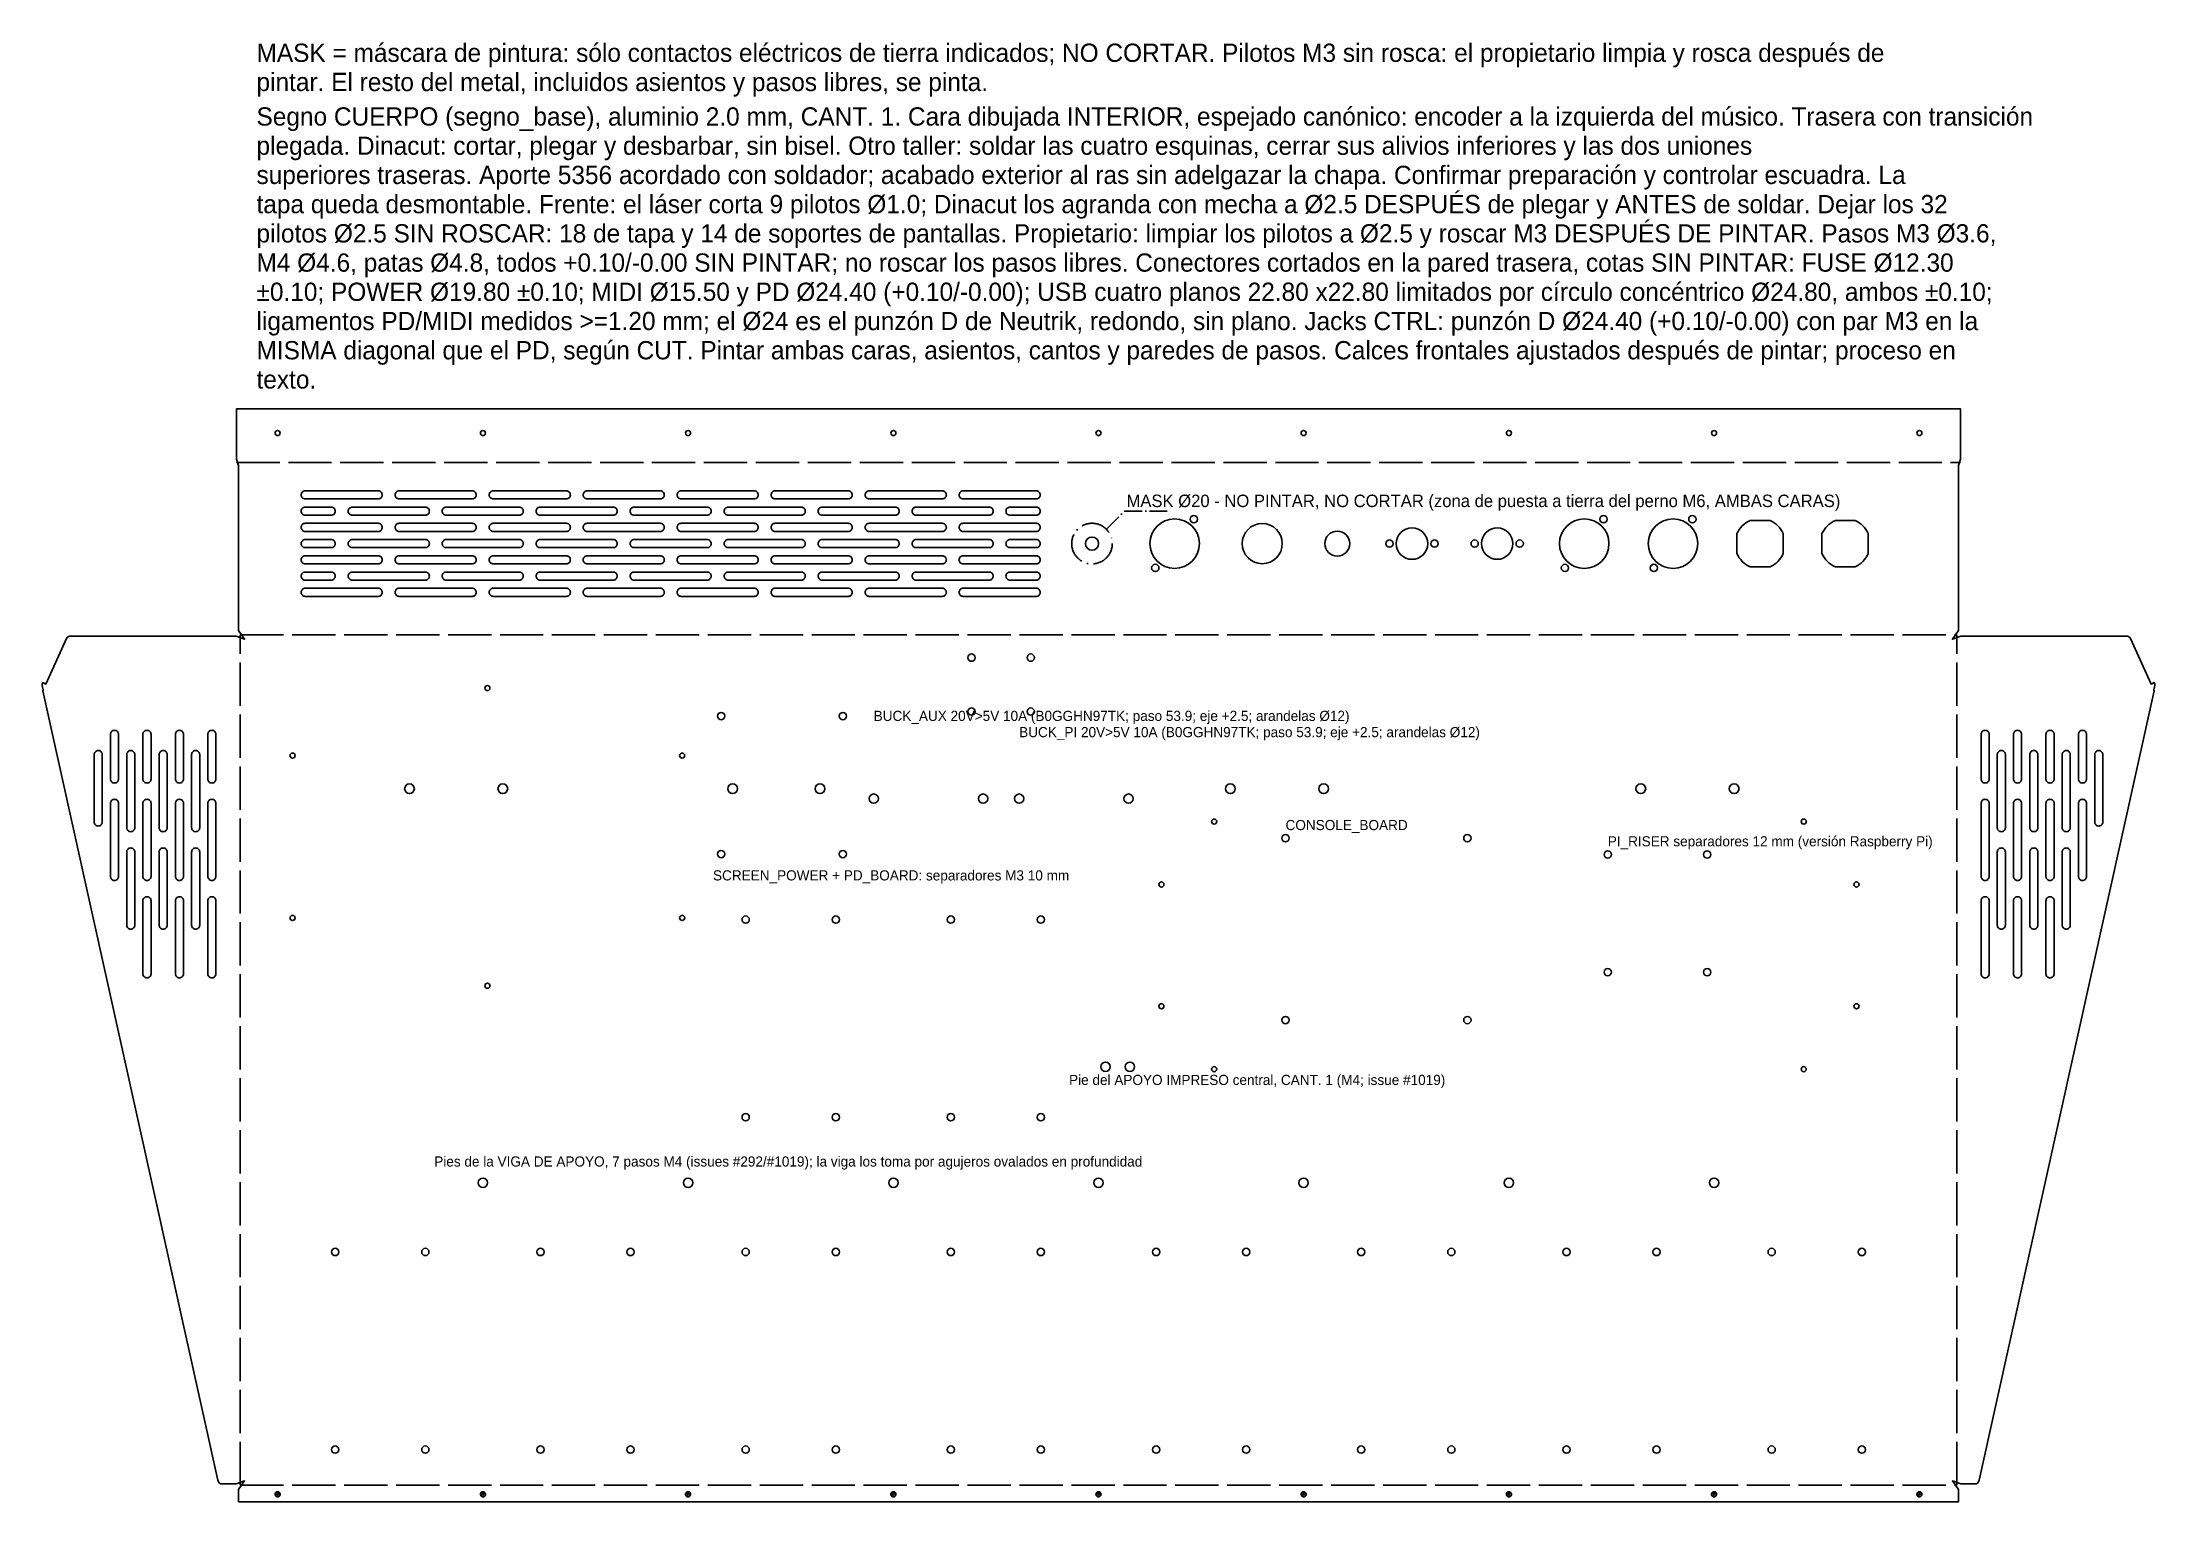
# Model space of a CAD drawing. Header units: millimetres. Extents: x -98 to 944, y -8 to 711.
import ezdxf

# ---------------------------------------------------------------- set-up
doc = ezdxf.new("R2010")
doc.units = ezdxf.units.MM
doc.header["$LTSCALE"] = 16.8
doc.linetypes.add('DASHDOT', pattern=[3.556, 2.54, -0.508, 0, -0.508])
doc.linetypes.add('DASHED', pattern=[1.524, 1.27, -0.254])
for name, color, linetype in [('BEND', 4, 'DASHED'), ('CUT', 7, 'Continuous'), ('DRILL', 6, 'DASHDOT'), ('MASK', 1, 'DASHDOT'), ('NOTE', 8, 'Continuous'), ('VENT', 7, 'Continuous')]:
    doc.layers.add(name, color=color, linetype=linetype)

msp = doc.modelspace()

# ---------------------------------------------------------------- linework, layer by layer
at = {"layer": 'BEND'}
for points in [[(-1.9, 504), (847.9, 504)], [(0, 419), (846, 419)], [(0, 0), (0, 419)], [(846, 0), (846, 419)], [(0, 0), (846, 0)]]:
    msp.add_lwpolyline(points, dxfattribs=at)
at = {"layer": 'CUT'}
for points in [[(-0.9, -8.2), (846.9, -8.2), (846.9, -2.1), (843.9, 2.1), (848.1, 0.6), (855.9, 0.6, 0.180732), (857, 2.4), (943.3, 391.5), (943.1, 391.9), (943.6, 394.1, 0.162601), (943.5, 395.2), (943.3, 395.5), (941.8, 394.8), (931.6, 417.2, 0.294108), (929.8, 418.4), (848.1, 418.4), (843.9, 416.9), (846.9, 421.1), (846.9, 502.5), (847.9, 505.6), (847.9, 530.4), (-1.9, 530.4), (-1.9, 505.6), (-0.9, 502.5), (-0.9, 421.1), (2.1, 416.9), (-2.1, 418.4), (-83.8, 418.4, 0.294108), (-85.6, 417.2), (-95.8, 394.8), (-97.3, 395.5), (-97.5, 395.2, 0.162601), (-97.6, 394.1), (-97.1, 391.9), (-97.3, 391.5), (-11, 2.4, 0.180732), (-9.9, 0.6), (-2.1, 0.6), (2.1, 2.1), (-0.9, -2.1)], [(760.5, 459.1), (760.5, 468.9, 0.192859), (754, 475.4), (744.2, 475.4, 0.192859), (737.7, 468.9), (737.7, 459.1, 0.192859), (744.2, 452.6), (754, 452.6, 0.192859)], [(802.4, 459.1), (802.4, 468.9, 0.192859), (795.9, 475.4), (786.2, 475.4, 0.192859), (779.6, 468.9), (779.6, 459.1, 0.192859), (786.2, 452.6), (795.9, 452.6, 0.192859)]]:
    msp.add_lwpolyline(points, format="xyb", close=True, dxfattribs=at)
for centre, radius in [((18.4, 518.5), 1.25), ((119.6, 518.5), 1.25), ((220.7, 518.5), 1.25), ((321.9, 518.5), 1.25), ((423, 518.5), 1.25), ((524.1, 518.5), 1.25), ((625.3, 518.5), 1.25), ((726.4, 518.5), 1.25), ((827.6, 518.5), 1.25), ((460.5, 464), 12.2), ((470, 476), 1.8), ((503.7, 464), 9.9), ((540.7, 464), 6.15), ((577.5, 464), 7.75), ((619.5, 464), 7.75), ((662.4, 464), 12.2), ((671.9, 476), 1.8), ((706.2, 464), 12.2), ((715.7, 476), 1.8), ((419.8, 464), 3.25), ((566.4, 464), 1.8), ((588.6, 464), 1.8), ((608.4, 464), 1.8), ((630.6, 464), 1.8), ((451, 452), 1.8), ((652.9, 452), 1.8), ((696.7, 452), 1.8), ((360.4, 407.8), 1.8), ((389.6, 407.8), 1.8), ((121.8, 392.8), 1.25), ((237, 379), 1.8), ((297, 379), 1.8), ((360.4, 381.2), 1.8), ((389.6, 381.2), 1.8), ((25.8, 359.5), 1.25), ((217.8, 359.5), 1.25), ((83.4, 343.2), 2.4), ((129.4, 343.2), 2.4), ((242.7, 343.2), 2.4), ((285.7, 343.2), 2.4), ((488, 343.2), 2.4), ((534, 343.2), 2.4), ((690.3, 343.2), 2.4), ((736.3, 343.2), 2.4), ((312.2, 338.3), 2.3), ((366.1, 338.3), 2.3), ((383.9, 338.3), 2.3), ((437.8, 338.3), 2.3), ((480, 327), 1.25), ((770.6, 327), 1.25), ((237, 311), 1.8), ((297, 311), 1.8), ((515.2, 318.8), 1.8), ((604.8, 318.8), 1.8), ((674, 310.8), 1.8), ((723, 310.8), 1.8), ((454, 296), 1.25), ((796.6, 296), 1.25), ((25.8, 279.5), 1.25), ((217.8, 279.5), 1.25), ((249.1, 278.7), 1.8), ((293.5, 278.7), 1.8), ((350.2, 278.7), 1.8), ((394.6, 278.7), 1.8), ((674, 252.8), 1.8), ((723, 252.8), 1.8), ((121.8, 246.1), 1.25), ((454, 236), 1.25), ((515.2, 229.2), 1.8), ((604.8, 229.2), 1.8), ((796.6, 236), 1.25), ((426.5, 206.2), 2.3), ((438.5, 206.2), 2.3), ((480, 205), 1.25), ((770.6, 205), 1.25), ((249.1, 181.3), 1.8), ((293.5, 181.3), 1.8), ((350.2, 181.3), 1.8), ((394.6, 181.3), 1.8), ((119.6, 149), 2.3), ((220.7, 149), 2.3), ((321.9, 149), 2.3), ((423, 149), 2.3), ((524.1, 149), 2.3), ((625.3, 149), 2.3), ((726.4, 149), 2.3), ((46.8, 114.9), 1.8), ((91.2, 114.9), 1.8), ((148, 114.9), 1.8), ((192.3, 114.9), 1.8), ((249.1, 114.9), 1.8), ((293.5, 114.9), 1.8), ((350.2, 114.9), 1.8), ((394.6, 114.9), 1.8), ((451.4, 114.9), 1.8), ((495.8, 114.9), 1.8), ((552.5, 114.9), 1.8), ((596.9, 114.9), 1.8), ((653.7, 114.9), 1.8), ((698, 114.9), 1.8), ((754.8, 114.9), 1.8), ((799.2, 114.9), 1.8), ((46.8, 17.5), 1.8), ((91.2, 17.5), 1.8), ((148, 17.5), 1.8), ((192.3, 17.5), 1.8), ((249.1, 17.5), 1.8), ((293.5, 17.5), 1.8), ((350.2, 17.5), 1.8), ((394.6, 17.5), 1.8), ((451.4, 17.5), 1.8), ((495.8, 17.5), 1.8), ((552.5, 17.5), 1.8), ((596.9, 17.5), 1.8), ((653.7, 17.5), 1.8), ((698, 17.5), 1.8), ((754.8, 17.5), 1.8), ((799.2, 17.5), 1.8), ((18.4, -4.5), 0.5), ((119.6, -4.5), 0.5), ((220.7, -4.5), 0.5), ((321.9, -4.5), 0.5), ((423, -4.5), 0.5), ((524.1, -4.5), 0.5), ((625.3, -4.5), 0.5), ((726.4, -4.5), 0.5), ((827.6, -4.5), 0.5)]:
    msp.add_circle(centre, radius, dxfattribs=at)
at = {"layer": 'DRILL'}
for centre in [(18.4, -4.5), (119.6, -4.5), (220.7, -4.5), (321.9, -4.5), (423, -4.5), (524.1, -4.5), (625.3, -4.5), (726.4, -4.5), (827.6, -4.5)]:
    msp.add_circle(centre, 1.25, dxfattribs=at)
at = {"layer": 'MASK', "ltscale": 0.204377}
msp.add_lwpolyline([(426.9, 471.1), (435.8, 480), (459.8, 480)], dxfattribs=at)
at = {"layer": 'MASK', "ltscale": 0.350466}
msp.add_circle((419.8, 464), 10, dxfattribs=at)
at = {"layer": 'VENT'}
for points in [[(32, 486), (68, 486, 0.414214), (70, 488, 0.414214), (68, 490), (32, 490, 0.414214), (30, 488, 0.414214)], [(78.3, 486), (114.3, 486, 0.414214), (116.3, 488, 0.414214), (114.3, 490), (78.3, 490, 0.414214), (76.3, 488, 0.414214)], [(124.7, 486), (160.7, 486, 0.414214), (162.7, 488, 0.414214), (160.7, 490), (124.7, 490, 0.414214), (122.7, 488, 0.414214)], [(171, 486), (207, 486, 0.414214), (209, 488, 0.414214), (207, 490), (171, 490, 0.414214), (169, 488, 0.414214)], [(217.3, 486), (253.3, 486, 0.414214), (255.3, 488, 0.414214), (253.3, 490), (217.3, 490, 0.414214), (215.3, 488, 0.414214)], [(263.6, 486), (299.6, 486, 0.414214), (301.6, 488, 0.414214), (299.6, 490), (263.6, 490, 0.414214), (261.6, 488, 0.414214)], [(310, 486), (346, 486, 0.414214), (348, 488, 0.414214), (346, 490), (310, 490, 0.414214), (308, 488, 0.414214)], [(356.3, 486), (392.3, 486, 0.414214), (394.3, 488, 0.414214), (392.3, 490), (356.3, 490, 0.414214), (354.3, 488, 0.414214)], [(32, 478), (44.8, 478, 0.414214), (46.8, 480, 0.414214), (44.8, 482), (32, 482, 0.414214), (30, 480, 0.414214)], [(55.2, 478), (91.2, 478, 0.414214), (93.2, 480, 0.414214), (91.2, 482), (55.2, 482, 0.414214), (53.2, 480, 0.414214)], [(101.5, 478), (137.5, 478, 0.414214), (139.5, 480, 0.414214), (137.5, 482), (101.5, 482, 0.414214), (99.5, 480, 0.414214)], [(147.8, 478), (183.8, 478, 0.414214), (185.8, 480, 0.414214), (183.8, 482), (147.8, 482, 0.414214), (145.8, 480, 0.414214)], [(194.1, 478), (230.1, 478, 0.414214), (232.1, 480, 0.414214), (230.1, 482), (194.1, 482, 0.414214), (192.1, 480, 0.414214)], [(240.5, 478), (276.5, 478, 0.414214), (278.5, 480, 0.414214), (276.5, 482), (240.5, 482, 0.414214), (238.5, 480, 0.414214)], [(286.8, 478), (322.8, 478, 0.414214), (324.8, 480, 0.414214), (322.8, 482), (286.8, 482, 0.414214), (284.8, 480, 0.414214)], [(333.1, 478), (369.1, 478, 0.414214), (371.1, 480, 0.414214), (369.1, 482), (333.1, 482, 0.414214), (331.1, 480, 0.414214)], [(379.4, 478), (392.3, 478, 0.414214), (394.3, 480, 0.414214), (392.3, 482), (379.4, 482, 0.414214), (377.4, 480, 0.414214)], [(32, 470), (68, 470, 0.414214), (70, 472, 0.414214), (68, 474), (32, 474, 0.414214), (30, 472, 0.414214)], [(78.3, 470), (114.3, 470, 0.414214), (116.3, 472, 0.414214), (114.3, 474), (78.3, 474, 0.414214), (76.3, 472, 0.414214)], [(124.7, 470), (160.7, 470, 0.414214), (162.7, 472, 0.414214), (160.7, 474), (124.7, 474, 0.414214), (122.7, 472, 0.414214)], [(171, 470), (207, 470, 0.414214), (209, 472, 0.414214), (207, 474), (171, 474, 0.414214), (169, 472, 0.414214)], [(217.3, 470), (253.3, 470, 0.414214), (255.3, 472, 0.414214), (253.3, 474), (217.3, 474, 0.414214), (215.3, 472, 0.414214)], [(263.6, 470), (299.6, 470, 0.414214), (301.6, 472, 0.414214), (299.6, 474), (263.6, 474, 0.414214), (261.6, 472, 0.414214)], [(310, 470), (346, 470, 0.414214), (348, 472, 0.414214), (346, 474), (310, 474, 0.414214), (308, 472, 0.414214)], [(356.3, 470), (392.3, 470, 0.414214), (394.3, 472, 0.414214), (392.3, 474), (356.3, 474, 0.414214), (354.3, 472, 0.414214)], [(32, 462), (44.8, 462, 0.414214), (46.8, 464, 0.414214), (44.8, 466), (32, 466, 0.414214), (30, 464, 0.414214)], [(55.2, 462), (91.2, 462, 0.414214), (93.2, 464, 0.414214), (91.2, 466), (55.2, 466, 0.414214), (53.2, 464, 0.414214)], [(101.5, 462), (137.5, 462, 0.414214), (139.5, 464, 0.414214), (137.5, 466), (101.5, 466, 0.414214), (99.5, 464, 0.414214)], [(147.8, 462), (183.8, 462, 0.414214), (185.8, 464, 0.414214), (183.8, 466), (147.8, 466, 0.414214), (145.8, 464, 0.414214)], [(194.1, 462), (230.1, 462, 0.414214), (232.1, 464, 0.414214), (230.1, 466), (194.1, 466, 0.414214), (192.1, 464, 0.414214)], [(240.5, 462), (276.5, 462, 0.414214), (278.5, 464, 0.414214), (276.5, 466), (240.5, 466, 0.414214), (238.5, 464, 0.414214)], [(286.8, 462), (322.8, 462, 0.414214), (324.8, 464, 0.414214), (322.8, 466), (286.8, 466, 0.414214), (284.8, 464, 0.414214)], [(333.1, 462), (369.1, 462, 0.414214), (371.1, 464, 0.414214), (369.1, 466), (333.1, 466, 0.414214), (331.1, 464, 0.414214)], [(379.4, 462), (392.3, 462, 0.414214), (394.3, 464, 0.414214), (392.3, 466), (379.4, 466, 0.414214), (377.4, 464, 0.414214)], [(32, 454), (68, 454, 0.414214), (70, 456, 0.414214), (68, 458), (32, 458, 0.414214), (30, 456, 0.414214)], [(32, 446), (44.8, 446, 0.414214), (46.8, 448, 0.414214), (44.8, 450), (32, 450, 0.414214), (30, 448, 0.414214)], [(55.2, 446), (91.2, 446, 0.414214), (93.2, 448, 0.414214), (91.2, 450), (55.2, 450, 0.414214), (53.2, 448, 0.414214)], [(78.3, 454), (114.3, 454, 0.414214), (116.3, 456, 0.414214), (114.3, 458), (78.3, 458, 0.414214), (76.3, 456, 0.414214)], [(101.5, 446), (137.5, 446, 0.414214), (139.5, 448, 0.414214), (137.5, 450), (101.5, 450, 0.414214), (99.5, 448, 0.414214)], [(124.7, 454), (160.7, 454, 0.414214), (162.7, 456, 0.414214), (160.7, 458), (124.7, 458, 0.414214), (122.7, 456, 0.414214)], [(147.8, 446), (183.8, 446, 0.414214), (185.8, 448, 0.414214), (183.8, 450), (147.8, 450, 0.414214), (145.8, 448, 0.414214)], [(171, 454), (207, 454, 0.414214), (209, 456, 0.414214), (207, 458), (171, 458, 0.414214), (169, 456, 0.414214)], [(194.1, 446), (230.1, 446, 0.414214), (232.1, 448, 0.414214), (230.1, 450), (194.1, 450, 0.414214), (192.1, 448, 0.414214)], [(217.3, 454), (253.3, 454, 0.414214), (255.3, 456, 0.414214), (253.3, 458), (217.3, 458, 0.414214), (215.3, 456, 0.414214)], [(240.5, 446), (276.5, 446, 0.414214), (278.5, 448, 0.414214), (276.5, 450), (240.5, 450, 0.414214), (238.5, 448, 0.414214)], [(263.6, 454), (299.6, 454, 0.414214), (301.6, 456, 0.414214), (299.6, 458), (263.6, 458, 0.414214), (261.6, 456, 0.414214)], [(286.8, 446), (322.8, 446, 0.414214), (324.8, 448, 0.414214), (322.8, 450), (286.8, 450, 0.414214), (284.8, 448, 0.414214)], [(310, 454), (346, 454, 0.414214), (348, 456, 0.414214), (346, 458), (310, 458, 0.414214), (308, 456, 0.414214)], [(333.1, 446), (369.1, 446, 0.414214), (371.1, 448, 0.414214), (369.1, 450), (333.1, 450, 0.414214), (331.1, 448, 0.414214)], [(356.3, 454), (392.3, 454, 0.414214), (394.3, 456, 0.414214), (392.3, 458), (356.3, 458, 0.414214), (354.3, 456, 0.414214)], [(379.4, 446), (392.3, 446, 0.414214), (394.3, 448, 0.414214), (392.3, 450), (379.4, 450, 0.414214), (377.4, 448, 0.414214)], [(32, 438), (68, 438, 0.414214), (70, 440, 0.414214), (68, 442), (32, 442, 0.414214), (30, 440, 0.414214)], [(78.3, 438), (114.3, 438, 0.414214), (116.3, 440, 0.414214), (114.3, 442), (78.3, 442, 0.414214), (76.3, 440, 0.414214)], [(124.7, 438), (160.7, 438, 0.414214), (162.7, 440, 0.414214), (160.7, 442), (124.7, 442, 0.414214), (122.7, 440, 0.414214)], [(171, 438), (207, 438, 0.414214), (209, 440, 0.414214), (207, 442), (171, 442, 0.414214), (169, 440, 0.414214)], [(217.3, 438), (253.3, 438, 0.414214), (255.3, 440, 0.414214), (253.3, 442), (217.3, 442, 0.414214), (215.3, 440, 0.414214)], [(263.6, 438), (299.6, 438, 0.414214), (301.6, 440, 0.414214), (299.6, 442), (263.6, 442, 0.414214), (261.6, 440, 0.414214)], [(310, 438), (346, 438, 0.414214), (348, 440, 0.414214), (346, 442), (310, 442, 0.414214), (308, 440, 0.414214)], [(356.3, 438), (392.3, 438, 0.414214), (394.3, 440, 0.414214), (392.3, 442), (356.3, 442, 0.414214), (354.3, 440, 0.414214)], [(-62, 346, 0.414214), (-60, 348), (-60, 370, 0.414214), (-62, 372, 0.414214), (-64, 370), (-64, 348, 0.414214)], [(-46, 346, 0.414214), (-44, 348), (-44, 370, 0.414214), (-46, 372, 0.414214), (-48, 370), (-48, 348, 0.414214)], [(-30, 346, 0.414214), (-28, 348), (-28, 370, 0.414214), (-30, 372, 0.414214), (-32, 370), (-32, 348, 0.414214)], [(-14, 346, 0.414214), (-12, 348), (-12, 370, 0.414214), (-14, 372, 0.414214), (-16, 370), (-16, 348, 0.414214)], [(860, 346, 0.414214), (862, 348), (862, 370, 0.414214), (860, 372, 0.414214), (858, 370), (858, 348, 0.414214)], [(876, 346, 0.414214), (878, 348), (878, 370, 0.414214), (876, 372, 0.414214), (874, 370), (874, 348, 0.414214)], [(892, 346, 0.414214), (894, 348), (894, 370, 0.414214), (892, 372, 0.414214), (890, 370), (890, 348, 0.414214)], [(908, 346, 0.414214), (910, 348), (910, 370, 0.414214), (908, 372, 0.414214), (906, 370), (906, 348, 0.414214)], [(-70, 324.8, 0.414214), (-68, 326.8), (-68, 360, 0.414214), (-70, 362, 0.414214), (-72, 360), (-72, 326.8, 0.414214)], [(-54, 322, 0.414214), (-52, 324), (-52, 360, 0.414214), (-54, 362, 0.414214), (-56, 360), (-56, 324, 0.414214)], [(-38, 322, 0.414214), (-36, 324), (-36, 360, 0.414214), (-38, 362, 0.414214), (-40, 360), (-40, 324, 0.414214)], [(-22, 322, 0.414214), (-20, 324), (-20, 360, 0.414214), (-22, 362, 0.414214), (-24, 360), (-24, 324, 0.414214)], [(868, 322, 0.414214), (870, 324), (870, 360, 0.414214), (868, 362, 0.414214), (866, 360), (866, 324, 0.414214)], [(884, 322, 0.414214), (886, 324), (886, 360, 0.414214), (884, 362, 0.414214), (882, 360), (882, 324, 0.414214)], [(900, 322, 0.414214), (902, 324), (902, 360, 0.414214), (900, 362, 0.414214), (898, 360), (898, 324, 0.414214)], [(916, 324.8, 0.414214), (918, 326.8), (918, 360, 0.414214), (916, 362, 0.414214), (914, 360), (914, 326.8, 0.414214)], [(-62, 298, 0.414214), (-60, 300), (-60, 336, 0.414214), (-62, 338, 0.414214), (-64, 336), (-64, 300, 0.414214)], [(-46, 298, 0.414214), (-44, 300), (-44, 336, 0.414214), (-46, 338, 0.414214), (-48, 336), (-48, 300, 0.414214)], [(-30, 298, 0.414214), (-28, 300), (-28, 336, 0.414214), (-30, 338, 0.414214), (-32, 336), (-32, 300, 0.414214)], [(-14, 298, 0.414214), (-12, 300), (-12, 336, 0.414214), (-14, 338, 0.414214), (-16, 336), (-16, 300, 0.414214)], [(860, 298, 0.414214), (862, 300), (862, 336, 0.414214), (860, 338, 0.414214), (858, 336), (858, 300, 0.414214)], [(876, 298, 0.414214), (878, 300), (878, 336, 0.414214), (876, 338, 0.414214), (874, 336), (874, 300, 0.414214)], [(892, 298, 0.414214), (894, 300), (894, 336, 0.414214), (892, 338, 0.414214), (890, 336), (890, 300, 0.414214)], [(908, 298, 0.414214), (910, 300), (910, 336, 0.414214), (908, 338, 0.414214), (906, 336), (906, 300, 0.414214)], [(-54, 274, 0.414214), (-52, 276), (-52, 312, 0.414214), (-54, 314, 0.414214), (-56, 312), (-56, 276, 0.414214)], [(-38, 274, 0.414214), (-36, 276), (-36, 312, 0.414214), (-38, 314, 0.414214), (-40, 312), (-40, 276, 0.414214)], [(-22, 274, 0.414214), (-20, 276), (-20, 312, 0.414214), (-22, 314, 0.414214), (-24, 312), (-24, 276, 0.414214)], [(868, 274, 0.414214), (870, 276), (870, 312, 0.414214), (868, 314, 0.414214), (866, 312), (866, 276, 0.414214)], [(884, 274, 0.414214), (886, 276), (886, 312, 0.414214), (884, 314, 0.414214), (882, 312), (882, 276, 0.414214)], [(900, 274, 0.414214), (902, 276), (902, 312, 0.414214), (900, 314, 0.414214), (898, 312), (898, 276, 0.414214)], [(-46, 250, 0.414214), (-44, 252), (-44, 288, 0.414214), (-46, 290, 0.414214), (-48, 288), (-48, 252, 0.414214)], [(-30, 250, 0.414214), (-28, 252), (-28, 288, 0.414214), (-30, 290, 0.414214), (-32, 288), (-32, 252, 0.414214)], [(-14, 250, 0.414214), (-12, 252), (-12, 288, 0.414214), (-14, 290, 0.414214), (-16, 288), (-16, 252, 0.414214)], [(860, 250, 0.414214), (862, 252), (862, 288, 0.414214), (860, 290, 0.414214), (858, 288), (858, 252, 0.414214)], [(876, 250, 0.414214), (878, 252), (878, 288, 0.414214), (876, 290, 0.414214), (874, 288), (874, 252, 0.414214)], [(892, 250, 0.414214), (894, 252), (894, 288, 0.414214), (892, 290, 0.414214), (890, 288), (890, 252, 0.414214)]]:
    msp.add_lwpolyline(points, format="xyb", close=True, dxfattribs=at)

# ---------------------------------------------------------------- texts
at = {"layer": 'MASK'}
for s, height, p in [('MASK = máscara de pintura: sólo contactos eléctricos de tierra indicados; NO CORTAR. Pilotos M3 sin rosca: el propietario limpia y rosca después de', 9, (8, 701.4)), ('pintar. El resto del metal, incluidos asientos y pasos libres, se pinta.', 9, (8, 687)), ('MASK Ø20 - NO PINTAR, NO CORTAR (zona de puesta a tierra del perno M6, AMBAS CARAS)', 6.125, (436.8, 482))]:
    msp.add_text(s, height=height, dxfattribs=at).set_placement(p)
at = {"layer": 'NOTE'}
for s, height, p in [('Segno CUERPO (segno_base), aluminio 2.0 mm, CANT. 1. Cara dibujada INTERIOR, espejado canónico: encoder a la izquierda del músico. Trasera con transición', 9, (8, 670)), ('plegada. Dinacut: cortar, plegar y desbarbar, sin bisel. Otro taller: soldar las cuatro esquinas, cerrar sus alivios inferiores y las dos uniones', 9, (8, 655.6)), ('superiores traseras. Aporte 5356 acordado con soldador; acabado exterior al ras sin adelgazar la chapa. Confirmar preparación y controlar escuadra. La', 9, (8, 641.2)), ('tapa queda desmontable. Frente: el láser corta 9 pilotos Ø1.0; Dinacut los agranda con mecha a Ø2.5 DESPUÉS de plegar y ANTES de soldar. Dejar los 32', 9, (8, 626.8)), ('pilotos Ø2.5 SIN ROSCAR: 18 de tapa y 14 de soportes de pantallas. Propietario: limpiar los pilotos a Ø2.5 y roscar M3 DESPUÉS DE PINTAR. Pasos M3 Ø3.6,', 9, (8, 612.4)), ('M4 Ø4.6, patas Ø4.8, todos +0.10/-0.00 SIN PINTAR; no roscar los pasos libres. Conectores cortados en la pared trasera, cotas SIN PINTAR: FUSE Ø12.30', 9, (8, 598)), ('±0.10; POWER Ø19.80 ±0.10; MIDI Ø15.50 y PD Ø24.40 (+0.10/-0.00); USB cuatro planos 22.80 x22.80 limitados por círculo concéntrico Ø24.80, ambos ±0.10;', 9, (8, 583.6)), ('ligamentos PD/MIDI medidos >=1.20 mm; el Ø24 es el punzón D de Neutrik, redondo, sin plano. Jacks CTRL: punzón D Ø24.40 (+0.10/-0.00) con par M3 en la', 9, (8, 569.2)), ('MISMA diagonal que el PD, según CUT. Pintar ambas caras, asientos, cantos y paredes de pasos. Calces frontales ajustados después de pintar; proceso en', 9, (8, 554.8)), ('texto.', 9, (8, 540.4)), ('BUCK_AUX 20V>5V 10A (B0GGHN97TK; paso 53.9; eje +2.5; arandelas Ø12)', 5, (312.2, 376.6)), ('BUCK_PI 20V>5V 10A (B0GGHN97TK; paso 53.9; eje +2.5; arandelas Ø12)', 5, (383.9, 368.6)), ('CONSOLE_BOARD', 5, (515.2, 322.8)), ('PI_RISER separadores 12 mm (versión Raspberry Pi)', 5, (674, 314.8)), ('SCREEN_POWER + PD_BOARD: separadores M3 10 mm', 5, (233, 298)), ('Pie del APOYO IMPRESO central, CANT. 1 (M4; issue #1019)', 5, (408.5, 197.2)), ('Pies de la VIGA DE APOYO, 7 pasos M4 (issues #292/#1019); la viga los toma por agujeros ovalados en profundidad', 5, (95.6, 157))]:
    msp.add_text(s, height=height, dxfattribs=at).set_placement(p)

doc.saveas('drawing.dxf')
